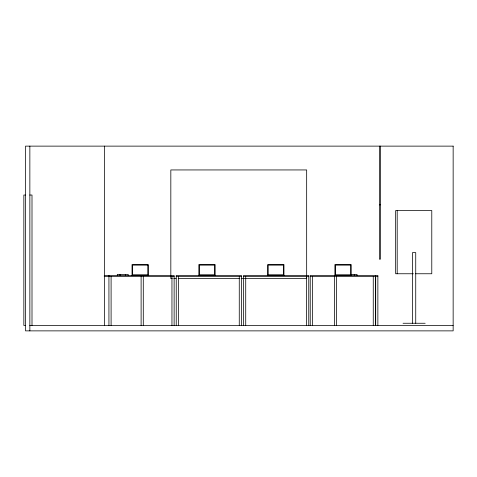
<?xml version="1.0" encoding="UTF-8"?>
<svg xmlns="http://www.w3.org/2000/svg" width="477" height="477" viewBox="0 0 477 477"><rect width="100%" height="100%" fill="white"/><g stroke="black" fill="none" stroke-linecap="round" stroke-linejoin="round"><path stroke-width="0.72" d="M25.335 195.033L23.85 195.033L23.85 325.439L25.335 325.439M29.777 195.033L32.001 195.033L32.001 325.439M379.376 204.812L380.461 204.812M413.386 273.756L395.66 273.756L395.66 210.536L431.78 210.536L431.78 273.756L415.527 273.756M350.5 274.364L357.023 274.364L357.023 275.45M132.04 275.229L148.341 275.229M198.849 275.229L215.145 275.229M267.651 275.229L283.952 275.229M334.902 275.229L351.203 275.229M104.242 275.45L174.129 275.45L174.129 325.439M104.207 276.535L108.637 276.535M108.929 276.535L174.129 276.535M176.24 276.535L241.44 276.535M243.55 276.535L308.75 276.535M310.229 276.535L375.435 276.535M377.867 276.535L375.697 276.535L375.697 325.439M172.31 278.616L170.826 278.616L170.826 169.943L306.669 169.943L306.669 278.616L241.344 278.616M173.795 278.616L176.025 278.616M178.249 278.616L239.859 278.616M403.047 323.263L425.168 323.263M29.777 325.439L453.15 325.439M415.735 323.263L415.735 252.625L412.486 252.625L412.48 323.263M397.198 210.536L397.198 273.756M380.461 146.129L380.461 259.148L379.376 259.148L379.376 146.129M377.867 325.439L377.867 275.45L310.229 275.45L310.229 325.439M375.435 275.45L375.435 325.439M373.258 276.535L373.258 325.439M354.304 274.364L354.304 275.45M351.203 275.45L351.203 264.58L334.902 264.58L334.902 275.45M336.571 276.535L336.571 325.439M334.401 276.535L334.401 325.439M312.405 276.535L312.405 325.439M308.75 325.439L308.75 275.45L243.55 275.45L243.55 325.439M306.58 276.535L306.58 325.439M283.952 275.45L283.952 264.58L267.651 264.58L267.651 275.45M245.721 276.535L245.721 325.439M241.44 325.439L241.44 275.45L176.24 275.45L176.24 325.439M239.269 276.535L239.269 325.439M215.145 275.45L215.145 264.58L198.849 264.58L198.849 275.45M178.41 276.535L178.41 325.439M171.958 276.535L171.958 325.439M148.341 275.45L148.341 264.58L132.04 264.58L132.04 275.45M143.291 276.535L143.291 325.439M141.114 276.535L141.114 325.439M128.182 275.45L128.182 274.364L117.312 274.364L117.312 275.45M125.463 274.364L125.463 275.45M120.031 274.364L120.031 275.45M111.099 276.535L111.099 325.439M108.929 275.45L108.929 325.439M104.636 146.129L104.636 325.439M29.854 146.129L29.854 330.871M453.15 146.129L25.508 146.129L25.508 330.871L453.15 330.871L453.15 146.129M147.798 265.123L132.582 265.123L132.582 274.907L147.798 274.907L147.798 265.123M214.602 265.123L199.392 265.123L199.392 274.907L214.602 274.907L214.602 265.123M283.41 265.123L268.193 265.123L268.193 274.907L283.41 274.907L283.41 265.123M350.661 265.123L335.444 265.123L335.444 274.907L350.661 274.907L350.661 265.123"/></g></svg>
